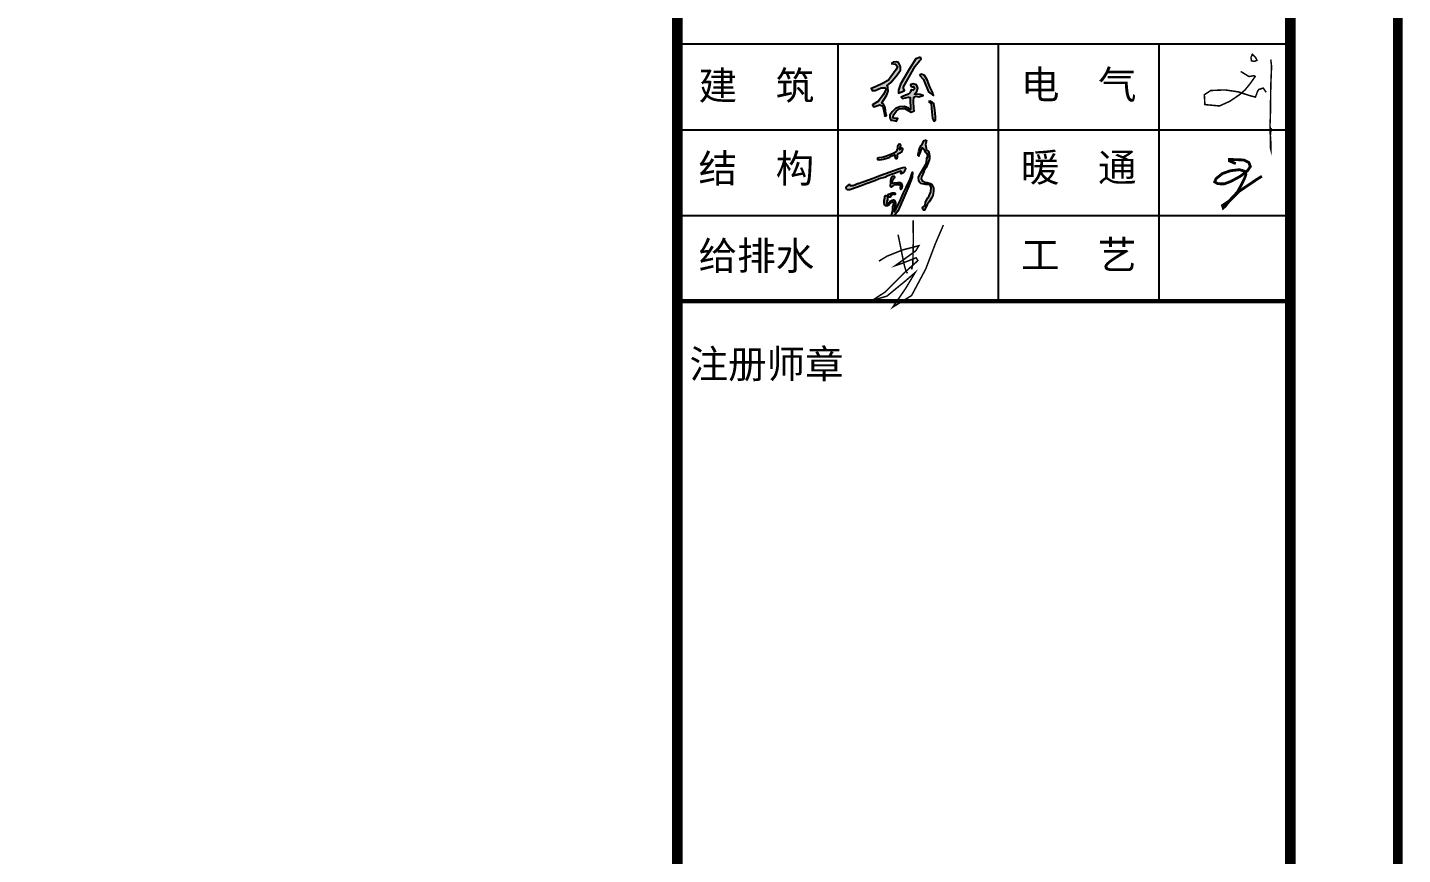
# Model space of a CAD drawing. Extents: x 4150464 to 4450492, y 483482 to 853422.
# Drawn here: x 4428755 to 4450492, y 583750 to 596817 of the extents above; entities that cross this region are included whole.
import ezdxf

# ---------------------------------------------------------------- set-up
doc = ezdxf.new("R2010")
doc.units = 0
doc.header["$LTSCALE"] = 1000
doc.header["$MEASUREMENT"] = 0
doc.layers.add('PUB_TITLE', color=4, linetype='Continuous')
doc.layers.add('图框', color=7, linetype='Continuous')
doc.styles.add('STYLE-黑体', font='simhei.ttf')
doc.styles.add('黑体', font='simhei.ttf')

msp = doc.modelspace()

# ---------------------------------------------------------------- hatches: boundary and pattern name
h = msp.add_hatch(color=256)
h.paths.add_polyline_path([(4442998, 595650), (4443040, 595621), (4443046, 595538), (4443061, 595381), (4443081, 595339), (4443108, 595354), (4443108, 595408), (4443097, 595518), (4443083, 595619), (4443038, 595654)])
h.paths.add_polyline_path([(4442857, 596063), (4442918, 595998), (4442997, 595802), (4443079, 595743), (4443060, 595798), (4443017, 595880), (4442975, 595992), (4442936, 596060), (4442888, 596078)])
h.paths.add_polyline_path([(4442731, 595876), (4442759, 595884), (4442777, 595847), (4442756, 595829), (4442730, 595834), (4442712, 595806), (4442706, 595787), (4442683, 595765), (4442587, 595726), (4442568, 595716), (4442585, 595698), (4442684, 595716), (4442709, 595711), (4442708, 595674), (4442713, 595541), (4442713, 595514), (4442681, 595545), (4442617, 595570), (4442546, 595562), (4442479, 595538), (4442425, 595486), (4442387, 595432), (4442388, 595394), (4442405, 595351), (4442427, 595351), (4442495, 595340), (4442514, 595377), (4442470, 595377), (4442436, 595390), (4442452, 595442), (4442492, 595499), (4442542, 595530), (4442583, 595536), (4442624, 595538), (4442678, 595507), (4442725, 595479), (4442771, 595499), (4442767, 595536), (4442761, 595655), (4442765, 595717), (4442796, 595732), (4442848, 595721), (4442914, 595742), (4442869, 595759), (4442779, 595762), (4442816, 595805), (4442831, 595858), (4442809, 595913), (4442749, 595927), (4442712, 595909)])
h.paths.add_polyline_path([(4442870, 596348), (4442800, 596324), (4442698, 596165), (4442558, 595920), (4442522, 595826), (4442526, 595782), (4442589, 595808), (4442619, 595821), (4442602, 595859), (4442601, 595880), (4442789, 596204), (4442856, 596291), (4442880, 596319)])
h.paths.add_polyline_path([(4442406, 596250), (4442477, 596236), (4442509, 596202), (4442488, 596152), (4442404, 596037), (4442366, 595986), (4442280, 595940), (4442160, 595881), (4442091, 595855), (4442109, 595820), (4442157, 595820), (4442250, 595866), (4442311, 595866), (4442329, 595844), (4442281, 595754), (4442207, 595653), (4442115, 595593), (4442136, 595563), (4442229, 595596), (4442275, 595575), (4442297, 595475), (4442307, 595418), (4442335, 595425), (4442325, 595459), (4442316, 595554), (4442285, 595605), (4442261, 595627), (4442337, 595745), (4442360, 595812), (4442355, 595874), (4442338, 595897), (4442403, 595946), (4442503, 596069), (4442555, 596145), (4442555, 596201), (4442522, 596267), (4442490, 596274), (4442442, 596268)])
h = msp.add_hatch(color=256)
h.paths.add_polyline_path([(4441933, 594323), (4442012, 594351), (4442150, 594401), (4442220, 594432), (4442306, 594455), (4442354, 594480), (4442413, 594500), (4442450, 594513), (4442514, 594537), (4442545, 594549), (4442562, 594552), (4442565, 594534), (4442557, 594515), (4442573, 594510), (4442583, 594514), (4442610, 594533), (4442625, 594553), (4442641, 594582), (4442627, 594607), (4442595, 594602), (4442523, 594577), (4442390, 594532), (4442228, 594472), (4442125, 594433), (4441975, 594377), (4441889, 594345), (4441877, 594348), (4441834, 594325), (4441805, 594318), (4441799, 594313), (4441764, 594313), (4441762, 594328), (4441755, 594339), (4441737, 594333), (4441728, 594324), (4441698, 594301), (4441693, 594287), (4441698, 594268), (4441714, 594257), (4441754, 594257), (4441861, 594292)])
h.paths.add_polyline_path([(4442518, 594825), (4442533, 594832), (4442553, 594837), (4442567, 594847), (4442578, 594854), (4442582, 594865), (4442590, 594874), (4442592, 594895), (4442580, 594912), (4442567, 594906), (4442556, 594893), (4442543, 594884), (4442536, 594899), (4442542, 594908), (4442549, 594921), (4442557, 594936), (4442562, 594949), (4442562, 594962), (4442558, 594971), (4442538, 594973), (4442525, 594971), (4442520, 594964), (4442516, 594952), (4442511, 594940), (4442509, 594921), (4442506, 594906), (4442500, 594883), (4442497, 594866), (4442487, 594853), (4442474, 594848), (4442451, 594833), (4442402, 594812), (4442359, 594796), (4442332, 594784), (4442305, 594773), (4442261, 594763), (4442211, 594760), (4442191, 594752), (4442194, 594731), (4442225, 594728), (4442288, 594738), (4442338, 594755), (4442387, 594770), (4442418, 594787), (4442448, 594798), (4442463, 594804), (4442470, 594798), (4442468, 594782), (4442472, 594762), (4442480, 594748), (4442491, 594746), (4442504, 594752), (4442510, 594764), (4442510, 594788), (4442510, 594810)])
h.paths.add_polyline_path([(4442432, 594355), (4442431, 594377), (4442430, 594407), (4442443, 594425), (4442465, 594448), (4442462, 594464), (4442435, 594468), (4442415, 594452), (4442404, 594420), (4442396, 594392), (4442398, 594349), (4442395, 594326), (4442392, 594308), (4442404, 594300), (4442420, 594300), (4442440, 594315), (4442455, 594332), (4442482, 594338), (4442518, 594339), (4442532, 594335), (4442547, 594327), (4442554, 594307), (4442549, 594285), (4442554, 594264), (4442565, 594263), (4442579, 594272), (4442585, 594308), (4442577, 594347), (4442552, 594362), (4442508, 594362), (4442455, 594359)], flags=17)
h.paths.add_polyline_path([(4442414, 594171), (4442431, 594175), (4442470, 594180), (4442471, 594200), (4442454, 594205), (4442423, 594206), (4442410, 594200), (4442388, 594189), (4442368, 594183), (4442363, 594167), (4442369, 594145), (4442379, 594134), (4442395, 594135), (4442400, 594148)], flags=17)
h.paths.add_polyline_path([(4442337, 594061), (4442348, 594091), (4442348, 594130), (4442343, 594157), (4442322, 594164), (4442310, 594151), (4442306, 594120), (4442297, 594082), (4442297, 594045), (4442310, 594010), (4442319, 593998), (4442348, 594000), (4442370, 594010), (4442387, 594033), (4442404, 594045), (4442417, 594054), (4442432, 594067), (4442450, 594050), (4442447, 594011), (4442436, 593984), (4442434, 593937), (4442424, 593895), (4442417, 593867), (4442425, 593844), (4442448, 593842), (4442472, 593864), (4442513, 593913), (4442556, 594009), (4442611, 594131), (4442690, 594313), (4442739, 594453), (4442747, 594530), (4442710, 594422), (4442648, 594291), (4442605, 594207), (4442548, 594069), (4442517, 594019), (4442480, 593942), (4442458, 593905), (4442460, 593938), (4442468, 593990), (4442478, 594025), (4442475, 594052), (4442461, 594082), (4442444, 594094), (4442423, 594091), (4442393, 594071), (4442379, 594051), (4442359, 594026), (4442340, 594031)])
msp.add_hatch(color=256).paths.add_polyline_path([(4442896, 594397), (4442882, 594424), (4442890, 594456), (4442908, 594501), (4442930, 594559), (4442960, 594603), (4443005, 594708), (4443012, 594748), (4443013, 594782), (4443011, 594819), (4442997, 594856), (4442965, 594884), (4442960, 594903), (4442956, 594940), (4442953, 594967), (4442956, 594990), (4442965, 595033), (4442952, 595036), (4442931, 595032), (4442906, 594982), (4442881, 594955), (4442862, 594916), (4442848, 594858), (4442834, 594817), (4442834, 594797), (4442846, 594785), (4442848, 594802), (4442866, 594848), (4442878, 594877), (4442895, 594911), (4442905, 594916), (4442916, 594906), (4442940, 594866), (4442955, 594844), (4442980, 594824), (4442986, 594781), (4442974, 594755), (4442966, 594675), (4442912, 594586), (4442879, 594520), (4442842, 594451), (4442848, 594389), (4442857, 594374), (4442877, 594351), (4442958, 594336), (4443007, 594334), (4443031, 594317), (4443041, 594289), (4443037, 594222), (4443022, 594182), (4443009, 594155), (4442989, 594128), (4442953, 594057), (4442944, 594003), (4442905, 593972), (4442910, 593946), (4442922, 593929), (4442934, 593929), (4442948, 593954), (4442978, 594018), (4443007, 594064), (4443045, 594123), (4443068, 594162), (4443080, 594225), (4443080, 594284), (4443051, 594337), (4443027, 594352), (4442976, 594366), (4442949, 594369), (4442913, 594387)])

# ---------------------------------------------------------------- linework, layer by layer
for points in [[(4442406, 596250), (4442477, 596236), (4442509, 596202), (4442488, 596152), (4442404, 596037), (4442366, 595986), (4442280, 595940), (4442160, 595881), (4442091, 595855), (4442109, 595820), (4442157, 595820), (4442250, 595866), (4442311, 595866), (4442329, 595844), (4442281, 595754), (4442207, 595653), (4442115, 595593), (4442136, 595563), (4442229, 595596), (4442275, 595575), (4442297, 595475), (4442307, 595418), (4442335, 595425), (4442325, 595459), (4442316, 595554), (4442285, 595605), (4442261, 595627), (4442337, 595745), (4442360, 595812), (4442355, 595874), (4442338, 595897), (4442403, 595946), (4442503, 596069), (4442555, 596145), (4442555, 596201), (4442522, 596267), (4442490, 596274), (4442442, 596268), (4442406, 596250)], [(4442870, 596348), (4442800, 596324), (4442698, 596165), (4442558, 595920), (4442522, 595826), (4442526, 595782), (4442589, 595808), (4442619, 595821), (4442602, 595859), (4442601, 595880), (4442789, 596204), (4442856, 596291), (4442880, 596319), (4442870, 596348)], [(4442857, 596063), (4442918, 595998), (4442997, 595802), (4443079, 595743), (4443060, 595798), (4443017, 595880), (4442975, 595992), (4442936, 596060), (4442888, 596078), (4442857, 596063)], [(4442731, 595876), (4442759, 595884), (4442759, 595884), (4442777, 595847), (4442756, 595829), (4442730, 595834), (4442712, 595806), (4442706, 595787), (4442683, 595765), (4442587, 595726), (4442568, 595716), (4442585, 595698), (4442585, 595698), (4442684, 595716), (4442709, 595711), (4442708, 595674), (4442713, 595541), (4442713, 595514), (4442681, 595545), (4442617, 595570), (4442546, 595562), (4442479, 595538), (4442425, 595486), (4442387, 595432), (4442388, 595394), (4442405, 595351), (4442427, 595351), (4442495, 595340), (4442514, 595377), (4442470, 595377), (4442436, 595390), (4442452, 595442), (4442492, 595499), (4442542, 595530), (4442583, 595536), (4442624, 595538), (4442678, 595507), (4442725, 595479), (4442771, 595499), (4442767, 595536), (4442761, 595655), (4442765, 595717), (4442796, 595732), (4442848, 595721), (4442914, 595742), (4442869, 595759), (4442779, 595762), (4442816, 595805), (4442831, 595858), (4442809, 595913), (4442749, 595927), (4442712, 595909), (4442731, 595876)], [(4442998, 595650), (4443040, 595621), (4443046, 595538), (4443061, 595381), (4443081, 595339), (4443108, 595354), (4443108, 595408), (4443097, 595518), (4443083, 595619), (4443038, 595654), (4442998, 595650)], [(4442414, 594171), (4442400, 594148), (4442395, 594135), (4442379, 594134), (4442369, 594145), (4442363, 594167), (4442368, 594183), (4442388, 594189), (4442410, 594200), (4442423, 594206), (4442454, 594205), (4442471, 594200), (4442470, 594180), (4442431, 594175), (4442414, 594171), (4442414, 594171)]]:
    msp.add_lwpolyline(points)
for points, const_width in [([(4448107, 596403), (4448165, 596349), (4448191, 596299), (4448150, 596282), (4448105, 596291), (4448096, 596343), (4448116, 596382)], 23.8), ([(4448410, 596311), (4448422, 596198), (4448412, 595965), (4448408, 595800), (4448403, 595404), (4448398, 595304), (4448399, 595159), (4448412, 594982), (4448412, 594881), (4448405, 594909), (4448403, 595112), (4448415, 595228)], 23.8), ([(4447934, 596123), (4448064, 596043), (4448146, 596056), (4448163, 596043), (4448088, 595937), (4448001, 595829), (4447917, 595757), (4447761, 595651), (4447599, 595578), (4447368, 595599), (4447359, 595755), (4447461, 595822), (4447684, 595831), (4447893, 595801), (4448072, 595742), (4448167, 595718), (4448202, 595813), (4448219, 595837), (4448289, 595861), (4448336, 595794)], 23.8), ([(4447856, 594666), (4447754, 594710), (4447755, 594733), (4447809, 594731), (4447983, 594724), (4448063, 594684), (4448087, 594620), (4448038, 594551), (4447925, 594465), (4447777, 594385), (4447673, 594346), (4447572, 594349), (4447523, 594378), (4447545, 594430), (4447642, 594508), (4447770, 594554), (4447913, 594571), (4447994, 594547), (4448017, 594499), (4447999, 594444), (4447947, 594336), (4447880, 594214), (4447771, 594098), (4447694, 593997), (4447658, 593966), (4447646, 594005), (4447771, 594088), (4447907, 594227), (4448189, 594418), (4448269, 594467)], 44.2), ([(4442214, 593125), (4442341, 593203), (4442593, 593304), (4442846, 593369), (4442798, 593289), (4442475, 593056), (4442593, 593095), (4442803, 593179), (4442831, 593134), (4442609, 592935), (4442317, 592640), (4442108, 592504), (4442341, 592573), (4442639, 592817), (4442788, 592946), (4442637, 592694), (4442434, 592399), (4442731, 592582), (4442956, 593004), (4443109, 593407), (4443234, 593696)], 23.8), ([(4442755, 593769), (4442759, 593453), (4442753, 593194), (4442749, 593067), (4442731, 592994)], 23.8), ([(4442518, 593543), (4442617, 593056), (4442645, 592963), (4442667, 592933)], 23.8)]:
    msp.add_lwpolyline(points, dxfattribs=dict(const_width=const_width))
for points in [[(4442305, 594773), (4442261, 594763), (4442211, 594760), (4442191, 594752), (4442194, 594731), (4442225, 594728), (4442288, 594738), (4442338, 594755), (4442387, 594770), (4442418, 594787), (4442448, 594798), (4442463, 594804), (4442463, 594804), (4442470, 594798), (4442468, 594782), (4442472, 594762), (4442480, 594748), (4442491, 594746), (4442504, 594752), (4442510, 594764), (4442510, 594788), (4442510, 594810), (4442518, 594825), (4442533, 594832), (4442553, 594837), (4442567, 594847), (4442578, 594854), (4442582, 594865), (4442590, 594874), (4442592, 594895), (4442580, 594912), (4442567, 594906), (4442556, 594893), (4442543, 594884), (4442543, 594884), (4442543, 594884), (4442536, 594899), (4442542, 594908), (4442549, 594921), (4442557, 594936), (4442562, 594949), (4442562, 594962), (4442558, 594971), (4442538, 594973), (4442525, 594971), (4442520, 594964), (4442516, 594952), (4442511, 594940), (4442509, 594921), (4442506, 594906), (4442500, 594883), (4442497, 594866), (4442487, 594853), (4442474, 594848), (4442451, 594833), (4442402, 594812), (4442359, 594796), (4442332, 594784), (4442305, 594773)], [(4442895, 594911), (4442878, 594877), (4442866, 594848), (4442848, 594802), (4442846, 594785), (4442834, 594797), (4442834, 594817), (4442848, 594858), (4442862, 594916), (4442881, 594955), (4442906, 594982), (4442931, 595032), (4442952, 595036), (4442965, 595033), (4442956, 594990), (4442953, 594967), (4442956, 594940), (4442960, 594903), (4442965, 594884), (4442997, 594856), (4443011, 594819), (4443013, 594782), (4443012, 594748), (4443005, 594708), (4442960, 594603), (4442930, 594559), (4442908, 594501), (4442890, 594456), (4442882, 594424), (4442896, 594397), (4442913, 594387), (4442949, 594369), (4442976, 594366), (4443027, 594352), (4443051, 594337), (4443080, 594284), (4443080, 594225), (4443068, 594162), (4443045, 594123), (4443007, 594064), (4442978, 594018), (4442948, 593954), (4442934, 593929), (4442922, 593929), (4442910, 593946), (4442905, 593972), (4442944, 594003), (4442953, 594057), (4442989, 594128), (4443009, 594155), (4443022, 594182), (4443037, 594222), (4443041, 594289), (4443031, 594317), (4443007, 594334), (4442958, 594336), (4442877, 594351), (4442857, 594374), (4442848, 594389), (4442842, 594451), (4442879, 594520), (4442912, 594586), (4442966, 594675), (4442974, 594755), (4442986, 594781), (4442980, 594824), (4442955, 594844), (4442940, 594866), (4442916, 594906), (4442905, 594916), (4442895, 594911)], [(4441877, 594348), (4441834, 594325), (4441805, 594318), (4441799, 594313), (4441764, 594313), (4441762, 594328), (4441755, 594339), (4441737, 594333), (4441728, 594324), (4441698, 594301), (4441693, 594287), (4441698, 594268), (4441714, 594257), (4441754, 594257), (4441861, 594292), (4441933, 594323), (4442012, 594351), (4442150, 594401), (4442220, 594432), (4442306, 594455), (4442354, 594480), (4442413, 594500), (4442450, 594513), (4442514, 594537), (4442545, 594549), (4442562, 594552), (4442565, 594534), (4442557, 594515), (4442573, 594510), (4442583, 594514), (4442610, 594533), (4442625, 594553), (4442641, 594582), (4442627, 594607), (4442595, 594602), (4442523, 594577), (4442390, 594532), (4442228, 594472), (4442125, 594433), (4441975, 594377), (4441889, 594345), (4441877, 594348)], [(4442297, 594045), (4442297, 594082), (4442306, 594120), (4442310, 594151), (4442322, 594164), (4442343, 594157), (4442348, 594130), (4442348, 594091), (4442337, 594061), (4442340, 594031), (4442359, 594026), (4442379, 594051), (4442393, 594071), (4442423, 594091), (4442444, 594094), (4442461, 594082), (4442475, 594052), (4442478, 594025), (4442468, 593990), (4442460, 593938), (4442458, 593905), (4442480, 593942), (4442517, 594019), (4442548, 594069), (4442605, 594207), (4442648, 594291), (4442710, 594422), (4442747, 594530), (4442739, 594453), (4442690, 594313), (4442611, 594131), (4442556, 594009), (4442513, 593913), (4442472, 593864), (4442448, 593842), (4442425, 593844), (4442417, 593867), (4442424, 593895), (4442434, 593937), (4442436, 593984), (4442447, 594011), (4442447, 594011), (4442450, 594050), (4442432, 594067), (4442417, 594054), (4442404, 594045), (4442387, 594033), (4442370, 594010), (4442348, 594000), (4442319, 593998), (4442310, 594010), (4442297, 594045)], [(4442431, 594377), (4442430, 594407), (4442443, 594425), (4442465, 594448), (4442462, 594464), (4442435, 594468), (4442415, 594452), (4442404, 594420), (4442396, 594392), (4442398, 594349), (4442395, 594326), (4442392, 594308), (4442404, 594300), (4442420, 594300), (4442440, 594315), (4442455, 594332), (4442482, 594338), (4442518, 594339), (4442532, 594335), (4442547, 594327), (4442554, 594307), (4442549, 594285), (4442554, 594264), (4442565, 594263), (4442579, 594272), (4442585, 594308), (4442577, 594347), (4442552, 594362), (4442508, 594362), (4442455, 594359), (4442432, 594355), (4442431, 594377)]]:
    msp.add_lwpolyline(points, close=True)
at = {"layer": 'PUB_TITLE'}
msp.add_lwpolyline([(4248288, 483482), (4450418, 483482), (4450418, 626452), (4248288, 626452)], close=True, dxfattribs=at)
msp.add_lwpolyline([(4248288, 483482), (4450418, 483482), (4450418, 626452), (4248288, 626452)], close=True, dxfattribs=at)
at = {"layer": 'PUB_TITLE', "const_width": 170}
msp.add_lwpolyline([(4252538, 485182), (4448718, 485182), (4448718, 624752), (4252538, 624752)], close=True, dxfattribs=at)
msp.add_lwpolyline([(4252538, 485182), (4448718, 485182), (4448718, 624752), (4252538, 624752)], close=True, dxfattribs=at)
at = {"layer": '图框', "color": 4}
for p, q in [((4450418, 626452), (4450418, 540352)), ((4450418, 626452), (4450418, 566452)), ((4450418, 626452), (4450418, 540352)), ((4450418, 626452), (4450418, 566452)), ((4439028, 624752), (4439028, 485182)), ((4439028, 624752), (4439028, 485182))]:
    msp.add_line(p, q, dxfattribs=at)
at = {"layer": '图框', "color": 0}
for p, q in [((4439028, 596557), (4448718, 596557)), ((4439028, 595202), (4448718, 595202)), ((4439028, 593848), (4448718, 593848)), ((4439028, 592493), (4448718, 592493))]:
    msp.add_line(p, q, dxfattribs=at)
at = {"layer": '图框', "color": 4}
for points, const_width in [([(4450418, 626452), (4450418, 540352)], 148), ([(4450418, 626452), (4450418, 566452)], 148), ([(4450418, 626452), (4450418, 540352)], 148), ([(4450418, 626452), (4450418, 566452)], 148), ([(4439028, 624752), (4439028, 485182)], 168), ([(4439028, 624752), (4439028, 485182)], 168)]:
    msp.add_lwpolyline(points, dxfattribs=dict(at, const_width=const_width))
at = {"layer": '图框', "color": 4, "const_width": 168}
msp.add_lwpolyline([(4439028, 624752), (4448718, 624752), (4448718, 485182), (4439028, 485182)], close=True, dxfattribs=at)
msp.add_lwpolyline([(4439028, 624752), (4448718, 624752), (4448718, 485182), (4439028, 485182)], close=True, dxfattribs=at)
at = {"layer": '图框', "color": 0}
for points in [[(4441568, 592493), (4441568, 596557)], [(4444107, 592493), (4444107, 596557)], [(4446647, 592493), (4446647, 596557)]]:
    msp.add_lwpolyline(points, dxfattribs=at)
at = {"layer": '图框', "color": 0, "const_width": 68.6}
msp.add_lwpolyline([(4439028, 592493), (4448718, 592493)], dxfattribs=at)

# ---------------------------------------------------------------- texts
at = {"layer": '图框', "color": 0, "style": 'STYLE-黑体'}
for s, p in [('建  筑', (4439364, 595676)), ('电  气', (4444459, 595691)), ('结  构', (4439364, 594368)), ('暖  通', (4444459, 594383)), ('给排水', (4439364, 592987)), ('工  艺', (4444459, 593001))]:
    msp.add_text(s, height=447, dxfattribs=at).set_placement(p)
at = {"layer": '图框', "color": 4, "style": '黑体'}
msp.add_text('注册师章', height=447, dxfattribs=at).set_placement((4439219, 591277))
msp.add_text('注册师章', height=447, dxfattribs=at).set_placement((4439219, 591277))

doc.saveas('drawing.dxf')
